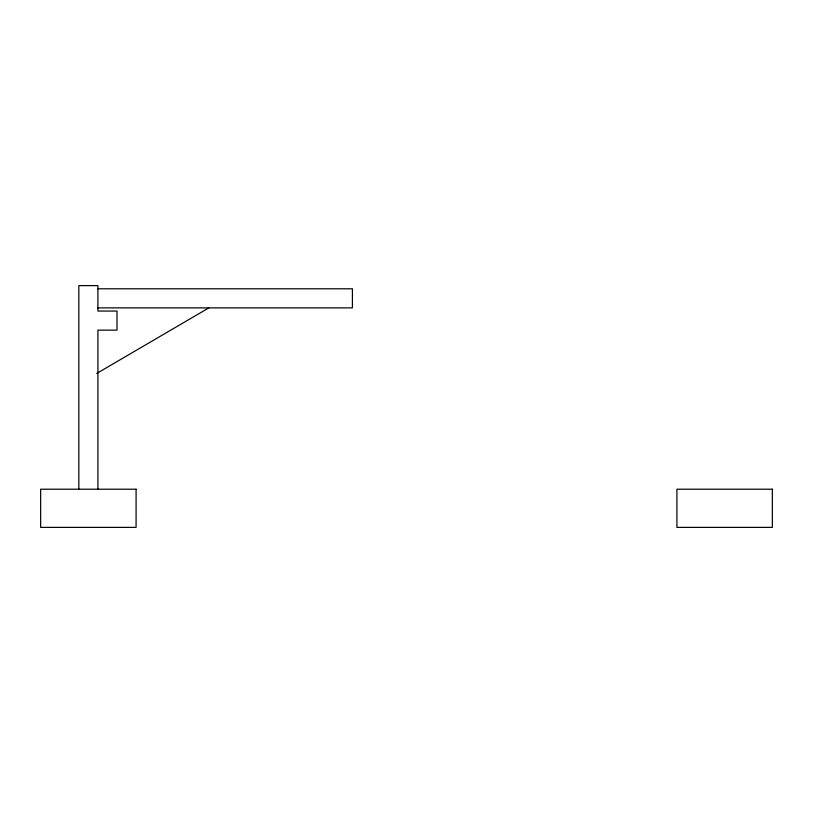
<?xml version="1.0" encoding="UTF-8"?>
<svg xmlns="http://www.w3.org/2000/svg" width="813" height="813" viewBox="0 0 813 813"><rect width="100%" height="100%" fill="white"/><g stroke="black" fill="none" stroke-linecap="round" stroke-linejoin="round"><path stroke-width="1.22" d="M96.717 373.441L208.839 307.883M97.916 288.788L352.415 288.788L352.415 307.883L97.916 307.883M97.916 489.213L97.916 330.149L117.001 330.149L117.001 311.064L97.916 311.064L97.916 285.607L78.831 285.607L78.831 489.213M136.086 489.213L40.65 489.213L40.65 527.393L136.086 527.393L136.086 489.213M772.35 489.213L676.914 489.213L676.914 527.393L772.35 527.393L772.35 489.213"/></g></svg>
